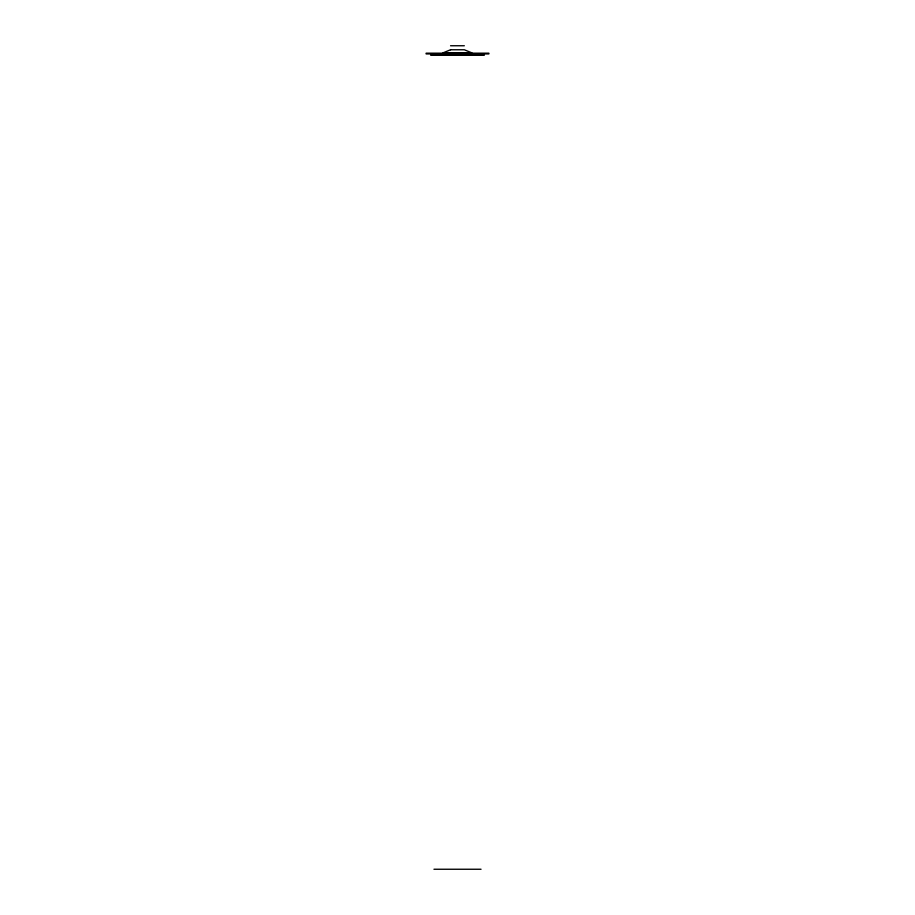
<?xml version="1.0" encoding="UTF-8"?>
<svg xmlns="http://www.w3.org/2000/svg" width="915" height="915" viewBox="0 0 915 915"><rect width="100%" height="100%" fill="white"/><g stroke="black" fill="none" stroke-linecap="round" stroke-linejoin="round"><path stroke-width="1.37" d="M450.557 45.75L464.328 45.75M426.115 53.184L488.885 53.184M426.115 53.928L488.885 53.928M453.28 54.648L461.629 54.648M436.867 54.889L478.019 54.889M430.976 55.049L484.024 55.049M430.976 55.163L484.024 55.163M433.962 869.25L481.038 869.25M450.557 49.765L442.963 52.887L471.911 52.887L464.328 49.765L450.557 49.765"/></g></svg>
